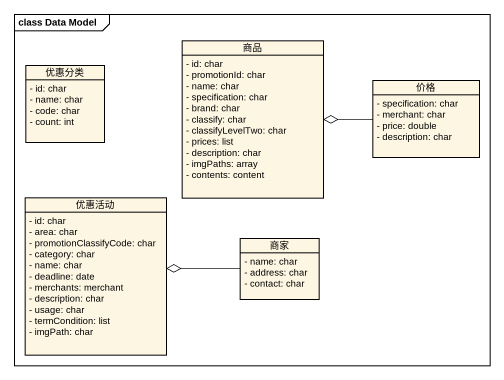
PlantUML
@startuml
mainframe class Data Model
hide circle
hide empty members
skinparam classAttributeIconSize 0
class 优惠分类 {
  - id: char
  - name: char
  - code: char
  - count: int
}
class 商品 {
  - id: char
  - promotionId: char
  - name: char
  - specification: char
  - brand: char
  - classify: char
  - classifyLevelTwo: char
  - prices: list
  - description: char
  - imgPaths: array
  - contents: content
}
class 价格 {
  - specification: char
  - merchant: char
  - price: double
  - description: char
}
class 优惠活动 {
  - id: char
  - area: char
  - promotionClassifyCode: char
  - category: char
  - name: char
  - deadline: date
  - merchants: merchant
  - description: char
  - usage: char
  - termCondition: list
  - imgPath: char
}
class 商家 {
  - name: char
  - address: char
  - contact: char
}
价格 -left-o 商品
商家 -left-o 优惠活动
@enduml
